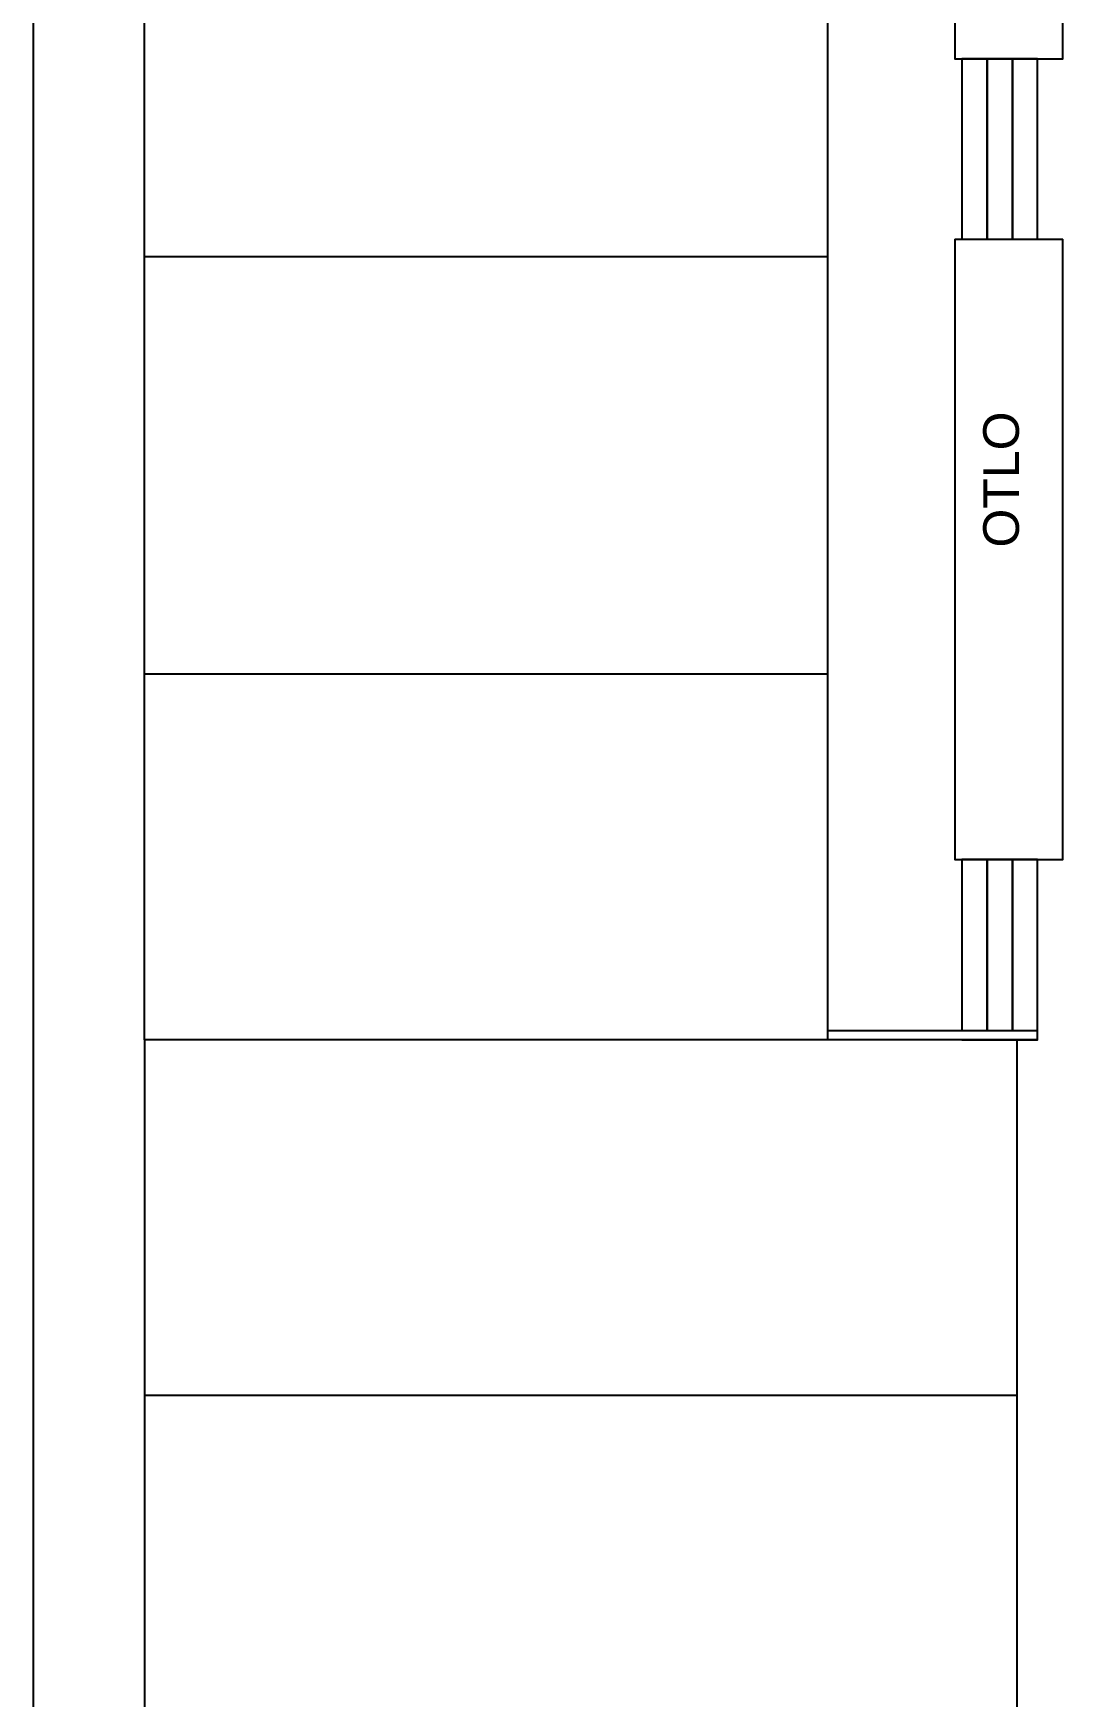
# Model space of a CAD drawing. Header units: metres. Extents: x 217 to 1422, y -179 to 129.
# Drawn here: x 457.89 to 469.4, y 48.37 to 66.97 of the extents above; entities that cross this region are included whole.
import ezdxf

# ---------------------------------------------------------------- set-up
doc = ezdxf.new("R2010")
doc.units = ezdxf.units.M
doc.header["$LTSCALE"] = 0.5
doc.header["$MEASUREMENT"] = 0
doc.layers.add('+1', color=255, linetype='Continuous')
doc.styles.get("Standard").update_dxf_attribs({"font": 'arial.ttf'})

msp = doc.modelspace()

# ---------------------------------------------------------------- linework, layer by layer
at = {"layer": '+1', "transparency": 33554687}
msp.add_lwpolyline([(461.797, 55.446)], close=True, dxfattribs=at)
at = {"transparency": 33554687}
msp.add_line((457.889, 95.988), (457.889, 19.948), dxfattribs=at)
at = {"transparency": 33554483}
for p, q in [((466.777, 55.712), (466.777, 82.572)), ((468.197, 64.666), (469.405, 64.666)), ((469.123, 55.812), (466.777, 55.812)), ((469.123, 55.712), (466.777, 55.712))]:
    msp.add_line(p, q, dxfattribs=at)
at = {"ltscale": 0.5, "transparency": 33554508}
for p, q in [((466.777, 64.472), (459.132, 64.472)), ((466.777, 59.801), (459.132, 59.801)), ((468.894, 51.736), (459.132, 51.736))]:
    msp.add_line(p, q, dxfattribs=at)
at = {"transparency": 33554483}
for points in [[(469.123, 55.712), (459.132, 55.712), (459.132, 82.772), (469.405, 82.772)], [(468.197, 73.619), (468.197, 66.683), (469.405, 66.683), (469.405, 73.619)], [(468.197, 64.666), (468.197, 57.73), (469.405, 57.73), (469.405, 64.666)], [(468.559, 55.812), (468.559, 57.73), (468.277, 57.73), (468.277, 55.812)], [(468.841, 55.812), (468.841, 57.73), (468.559, 57.73), (468.559, 55.812)], [(468.841, 55.712), (469.123, 55.712), (469.123, 57.73), (468.841, 57.73), (468.841, 55.812)], [(468.277, 55.712), (468.559, 55.712)], [(468.559, 55.712), (468.841, 55.712)]]:
    msp.add_lwpolyline(points, dxfattribs=at)
for points in [[(468.559, 66.683), (468.277, 66.683), (468.277, 64.666), (468.559, 64.666)], [(468.841, 66.683), (468.559, 66.683), (468.559, 64.666), (468.841, 64.666)], [(469.123, 66.683), (468.841, 66.683), (468.841, 64.666), (469.123, 64.666)]]:
    msp.add_lwpolyline(points, close=True, dxfattribs=at)
at = {"transparency": 33554508}
msp.add_lwpolyline([(468.894, 55.712), (459.132, 55.712), (459.132, 47.759), (459.332, 47.759), (468.694, 47.759), (468.894, 47.759)], close=True, dxfattribs=at)

# ---------------------------------------------------------------- texts
at = {"transparency": 33554483, "insert": (468.515, 61.219), "char_height": 0.4, "attachment_point": 1, "rotation": 90}
msp.add_mtext_dynamic_manual_height_columns('OTLO', width=0.987, gutter_width=1, heights=[0], dxfattribs=at)

doc.saveas('drawing.dxf')
